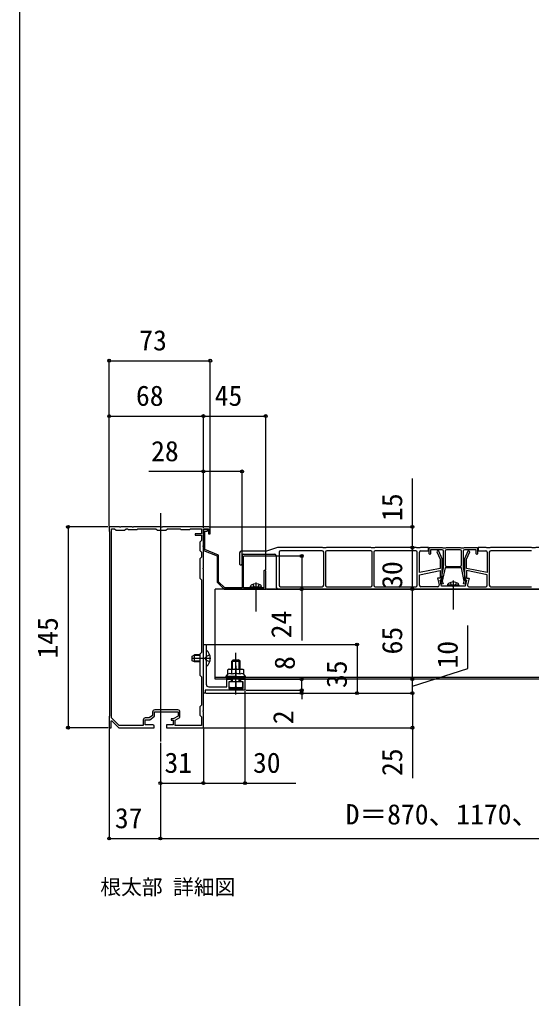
# Model space of a CAD drawing. Units: millimetres, scale not verified. Extents: x -875 to 875, y -1304 to 1297.
# Drawn here: x -875 to -505, y 5 to 712 of the extents above; entities that cross this region are included whole.
import ezdxf
from ezdxf.enums import TextEntityAlignment as Align

# ---------------------------------------------------------------- set-up
doc = ezdxf.new("R2010")
doc.units = ezdxf.units.MM
doc.header["$LTSCALE"] = 8
for name, color, linetype in [('0-1_USER1', 3, 'Continuous'), ('0-2_YKK_11', 7, 'Continuous'), ('0-4_YKK_12', 2, 'Continuous'), ('0-5_YKK_13', 4, 'Continuous'), ('0-7_YKK_D', 6, 'Continuous'), ('0-8_YKK_ZWAK', 7, 'Continuous')]:
    doc.layers.add(name, color=color, linetype=linetype)
doc.styles.add('ＭＳ ゴシック', font='')
doc.styles.get('ＭＳ ゴシック').set_extended_font_data('MS Gothic')

msp = doc.modelspace()

# ---------------------------------------------------------------- linework, layer by layer
at = {"layer": '0-2_YKK_11'}
for p, q in [((-716.3, 326.3), (-716.3, 319.3)), ((-713.3, 326.1), (-690.8, 326.1)), ((-687.6, 327.6), (-687.6, 303.6)), ((-656.4, 328.6), (-686.6, 328.6)), ((-655.4, 303.6), (-655.4, 327.6)), ((-654.2, 327.6), (-654.2, 303.6)), ((-621.4, 328.6), (-653.2, 328.6)), ((-620.4, 303.6), (-620.4, 327.6)), ((-619.2, 327.6), (-619.2, 303.6)), ((-588.8, 328.6), (-618.2, 328.6)), ((-587.8, 303.6), (-587.8, 327.6)), ((-567.8, 328.3), (-567.8, 318.3)), ((-555.8, 318.3), (-555.8, 328.3)), ((-535.8, 327.6), (-535.8, 303.6)), ((-505.4, 328.6), (-534.8, 328.6)), ((-714.3, 319.3), (-714.3, 325.1)), ((-689.8, 325.1), (-689.8, 302.8)), ((-586.3, 303.6), (-586.3, 311.27)), ((-566.8, 317.3), (-556.8, 317.3)), ((-537.3, 303.6), (-537.3, 311.27)), ((-687.8, 300.8), (-409.3, 300.8)), ((-686.6, 302.6), (-656.4, 302.6)), ((-653.2, 302.6), (-621.4, 302.6)), ((-618.2, 302.6), (-588.8, 302.6)), ((-572.989, 302.6), (-585.3, 302.6)), ((-550.611, 302.6), (-538.3, 302.6)), ((-534.8, 302.6), (-505.4, 302.6)), ((-760.7, 213.6), (-777.4, 213.6))]:
    msp.add_line(p, q, dxfattribs=at)
for points in [[(-738.3, 345.8), (-771.842, 345.8), (-772.025, 345.68), (-772.575, 345.68), (-772.758, 345.8), (-792.842, 345.8), (-793.025, 345.68), (-793.575, 345.68), (-793.758, 345.8), (-801.842, 345.8), (-802.025, 345.68), (-802.575, 345.68), (-802.758, 345.8), (-810.3, 345.8), (-810.3, 342.8), (-810, 342.5)], [(-810, 342.5), (-810, 209.1), (-810.3, 208.8), (-810.3, 200.8), (-808.8, 200.8), (-808.8, 205.7), (-808.432, 205.854), (-803.3, 200.8), (-777.8, 200.8), (-777.8, 201.8)], [(-808.7, 207.943), (-808.7, 344.5), (-806.5, 344.5), (-805.3, 343.3), (-799.3, 343.3), (-798.1, 344.5), (-797, 344.5), (-796.3, 343.8), (-790.3, 343.8), (-789.6, 344.5), (-776.5, 344.5), (-775.3, 343.3), (-769.3, 343.3), (-768.1, 344.5), (-759, 344.5), (-758.3, 343.8), (-752.3, 343.8), (-751.6, 344.5), (-743.6, 344.5), (-743.6, 340.8), (-748.3, 340.8), (-748.3, 339.8), (-743.6, 339.8), (-743.6, 336), (-744.8, 334.8), (-744.8, 328.8), (-743.6, 327.6), (-743.6, 324), (-744.8, 322.8), (-744.8, 308.8), (-743.6, 307.6), (-743.6, 255), (-744.8, 253.8), (-744.8, 238.8), (-743.6, 237.6), (-743.6, 217), (-744.8, 215.8), (-744.8, 209.8), (-743.6, 208.6), (-743.6, 202.3)], [(-778.8, 202.8), (-784.4, 202.8), (-784.4, 206.5), (-780.9, 206.5), (-777.6, 209), (-777.6, 212.3), (-760.5, 212.3), (-760.5, 209), (-764, 207.1), (-765.5, 207.1), (-765.5, 206.2), (-764, 206.2), (-764, 202.8), (-768.8, 202.8), (-768.8, 200.8), (-742.3, 200.8), (-742.3, 212.342), (-742.42, 212.525), (-742.42, 213.075), (-742.3, 213.258), (-742.3, 250.342), (-742.42, 250.525), (-742.42, 251.075), (-742.3, 251.258), (-742.3, 315.342), (-742.42, 315.525), (-742.42, 316.075), (-742.3, 316.258), (-742.3, 331.342), (-742.42, 331.525), (-742.42, 332.075), (-742.3, 332.258), (-742.3, 344.3), (-738.7, 344.3), (-738.7, 340.8), (-737.3, 340.8), (-737.3, 344.8)], [(-739.9, 343.8), (-742.3, 343.8), (-742.3, 328.8), (-732.3, 324.8), (-732.3, 305.8), (-727.3, 300.8)], [(-698.6, 313.65), (-698.6, 301.8), (-713.3, 301.8), (-713.3, 324.3), (-713.8, 324.8), (-714.3, 324.3), (-714.3, 301.8), (-726.886, 301.8), (-731.3, 306.214), (-731.3, 325.477), (-741.3, 329.477), (-741.3, 342.6), (-739.9, 342.6)], [(-585.3, 328.6), (-579.8, 328.6), (-579.8, 330.8), (-585.55, 330.8), (-586.05, 330.65), (-588.05, 330.65), (-588.55, 330.8), (-618.3, 330.8), (-618.8, 330.65), (-620.8, 330.65), (-621.3, 330.8), (-653.3, 330.8), (-653.8, 330.65), (-655.8, 330.65), (-656.3, 330.8), (-688.8, 330.8), (-696.8, 328.3), (-711.78, 328.3), (-712.04, 328.15), (-712.56, 328.15), (-712.82, 328.3), (-714.3, 328.3)], [(-537.3, 327.6), (-537.3, 312.8), (-552.3, 315.8), (-552.3, 322.465), (-549.9, 327.755), (-550.251, 328.3), (-551.3, 328.3), (-553.8, 322.789), (-553.8, 307.3), (-552.3, 307.3), (-553.3, 303.1), (-561.28, 303.1), (-561.54, 302.95), (-562.06, 302.95), (-562.32, 303.1), (-570.3, 303.1), (-571.3, 307.3), (-569.8, 307.3), (-569.8, 322.8), (-572.3, 328.3), (-573.349, 328.3), (-573.7, 327.755), (-571.3, 322.475), (-571.3, 315.8), (-586.3, 312.8), (-586.3, 327.6)], [(-569.8, 329.3), (-578.3, 329.3), (-578.3, 326.3), (-578.8, 325.8), (-579.3, 326.3), (-579.3, 330.8), (-569.8, 330.8), (-569.3, 330.65), (-567.3, 330.65), (-566.8, 330.8), (-556.8, 330.8), (-556.3, 330.65), (-554.3, 330.65), (-553.8, 330.8), (-544.3, 330.8), (-544.3, 326.3), (-544.8, 325.8), (-545.3, 326.3), (-545.3, 329.3), (-553.8, 329.3)], [(-554.8, 328.3), (-554.8, 316.3), (-553.037, 307.483), (-552.874, 307.272), (-552.714, 306.911), (-553.42, 304.462), (-554.38, 304.738), (-553.865, 306.526), (-555.82, 316.3), (-567.78, 316.3), (-569.735, 306.526), (-569.22, 304.738), (-570.18, 304.462), (-570.886, 306.911), (-570.726, 307.272), (-570.563, 307.483), (-568.8, 316.3), (-568.8, 328.3)], [(-556.8, 329.3), (-561.8, 329.3), (-566.8, 329.3)], [(-413.4, 330.8), (-433.3, 330.8), (-433.8, 330.65), (-435.8, 330.65), (-436.3, 330.8), (-467.3, 330.8), (-467.8, 330.65), (-469.8, 330.65), (-470.3, 330.8), (-502.3, 330.8), (-502.8, 330.65), (-504.8, 330.65), (-505.3, 330.8), (-535.05, 330.8), (-535.55, 330.65), (-537.55, 330.65), (-538.05, 330.8), (-543.8, 330.8), (-543.8, 328.6), (-538.3, 328.6)], [(-727.3, 300.8), (-697.3, 300.8), (-697.3, 313.65)], [(-586.3, 311.27), (-571.3, 314.27), (-571.3, 308.8), (-573.199, 308.8), (-572.016, 303.832)], [(-537.3, 311.27), (-552.3, 314.27), (-552.3, 308.8), (-550.401, 308.8), (-551.584, 303.832)], [(-742.3, 225.8), (-742.3, 260.8), (-740.3, 260.8), (-740.3, 251.258), (-740.42, 251.075), (-740.42, 250.525), (-740.3, 250.342), (-740.3, 232.3)], [(-738.3, 230.3), (-725.3, 230.3), (-725.3, 235.8), (-722.3, 235.8), (-722.3, 233.8), (-724, 233.8), (-724, 229.1), (-713.6, 229.1), (-713.6, 233.8), (-715.3, 233.8), (-715.3, 235.8), (-712.3, 235.8), (-712.3, 227.8), (-741.1, 227.8), (-741.1, 225.8), (-742.3, 225.8)], [(-778.9, 212.1), (-778.9, 209.646), (-781.337, 207.8), (-784.2, 207.8)], [(-743.6, 202.3), (-762.7, 202.3), (-762.7, 206.327), (-759.2, 208.227), (-759.2, 212.1)], [(-785.7, 206.3), (-785.7, 202.3), (-802.97, 202.3), (-808.7, 207.943)]]:
    msp.add_lwpolyline(points, dxfattribs=at)
for centre, radius, start, end in [((-739.9, 343.2), 0.6, 269.99999, 90.00001), ((-738.3, 344.8), 1, 0.00001, 89.99999), ((-714.3, 326.3), 2, 90.00001, 179.99999), ((-713.3, 325.1), 1, 90.00001, 179.99999), ((-690.8, 325.1), 1, 0.00001, 89.99999), ((-686.6, 327.6), 1, 90.00001, 179.99999), ((-656.4, 327.6), 1, 0.00001, 89.99999), ((-653.2, 327.6), 1, 90.00001, 179.99999), ((-621.4, 327.6), 1, 0.00001, 89.99999), ((-618.2, 327.6), 1, 90.00001, 179.99999), ((-588.8, 327.6), 1, 0.00001, 89.99999), ((-585.3, 327.6), 1, 90.00001, 179.99999), ((-569.8, 328.3), 1, 0.00001, 89.99999), ((-566.8, 328.3), 1, 90.00001, 179.99999), ((-556.8, 328.3), 1, 0.00001, 89.99999), ((-553.8, 328.3), 1, 90.00001, 179.99999), ((-538.3, 327.6), 1, 0.00001, 89.99999), ((-534.8, 327.6), 1, 90.00001, 179.99999), ((-715.3, 319.3), 1, 179.99999, 0.00001), ((-566.8, 318.3), 1, 180.00001, 269.99999), ((-556.8, 318.3), 1, 270.00001, 359.99999), ((-697.95, 313.65), 0.65, 359.99999, 180.00001), ((-687.8, 302.8), 2, 180.00001, 269.99999), ((-686.6, 303.6), 1, 180.00001, 269.99999), ((-656.4, 303.6), 1, 270.00001, 359.99999), ((-653.2, 303.6), 1, 180.00001, 269.99999), ((-621.4, 303.6), 1, 270.00001, 359.99999), ((-618.2, 303.6), 1, 180.00001, 269.99999), ((-588.8, 303.6), 1, 270.00001, 359.99999), ((-585.3, 303.6), 1, 180.00001, 269.99999), ((-572.989, 303.6), 1, 269.99997, 13.3925), ((-550.611, 303.6), 1, 166.6075, 270.00003), ((-538.3, 303.6), 1, 270.00001, 359.99999), ((-534.8, 303.6), 1, 180.00001, 269.99999), ((-738.3, 232.3), 2, 180.00001, 269.99999), ((-777.4, 212.1), 1.5, 90.00001, 179.99999), ((-760.7, 212.1), 1.5, 0.00001, 89.99999), ((-784.2, 206.3), 1.5, 90.00001, 179.99999), ((-778.8, 201.8), 1, 0.00001, 89.99999)]:
    msp.add_arc(centre, radius, start, end, dxfattribs=at)
at = {"layer": '0-4_YKK_12'}
for p, q in [((-773.3, 355.8), (-773.3, 190.8)), ((-189.3, 300.8), (-733.8, 300.8)), ((-733.8, 235.8), (-733.8, 300.8)), ((-189.3, 237), (-733.8, 237)), ((-189.3, 235.8), (-733.8, 235.8))]:
    msp.add_line(p, q, dxfattribs=at)
at = {"layer": '0-5_YKK_13'}
for p, q in [((-704.3, 305.7), (-704.3, 284.8)), ((-565.8, 303.6), (-565.659, 304.402)), ((-561.8, 307), (-561.8, 286.1)), ((-557.8, 303.6), (-557.941, 304.402)), ((-708.3, 302.3), (-708.159, 303.102)), ((-700.3, 302.3), (-708.3, 302.3)), ((-708.3, 302.3), (-708.212, 301.8)), ((-700.388, 301.8), (-708.212, 301.8)), ((-700.3, 302.3), (-700.441, 303.102)), ((-700.3, 302.3), (-700.388, 301.8)), ((-557.8, 303.6), (-565.8, 303.6)), ((-565.8, 303.6), (-565.712, 303.1)), ((-557.888, 303.1), (-565.712, 303.1)), ((-557.8, 303.6), (-557.888, 303.1)), ((-740.3, 256.7), (-740.3, 244.9)), ((-740.052, 256.7), (-740.3, 256.7)), ((-740.052, 244.9), (-740.052, 256.7)), ((-718.8, 224.8), (-718.8, 254.8)), ((-736.8, 250.8), (-750.8, 250.8)), ((-750.3, 252.5), (-748.6, 253.3)), ((-750.3, 249.1), (-750.3, 252.5)), ((-748.6, 248.3), (-750.3, 249.1)), ((-744.8, 252.867), (-749.52, 252.867)), ((-744.8, 248.733), (-749.52, 248.733)), ((-744.8, 253.3), (-748.6, 253.3)), ((-748.6, 248.3), (-748.6, 253.3)), ((-744.8, 248.3), (-748.6, 248.3)), ((-741.044, 250.8), (-740.435, 251.945)), ((-741.044, 250.8), (-740.435, 249.655)), ((-737.717, 253.3), (-740.435, 251.945)), ((-737.717, 248.3), (-740.435, 249.655)), ((-721.8, 248.8), (-715.8, 248.8)), ((-721.26, 243), (-721.26, 249.34)), ((-716.34, 243), (-716.34, 249.34)), ((-740.052, 244.9), (-740.3, 244.9)), ((-723.8, 243), (-724.574, 242.553)), ((-724.574, 239.4), (-724.574, 242.553)), ((-723.8, 243), (-713.8, 243)), ((-721.687, 239.4), (-721.687, 242.553)), ((-718.8, 245.547), (-718.8, 236.116)), ((-715.913, 239.4), (-715.913, 242.553)), ((-713.8, 243), (-713.026, 242.553)), ((-713.026, 239.4), (-713.026, 242.553)), ((-725.8, 237), (-725.8, 237.8)), ((-725.8, 237), (-711.8, 237)), ((-721.8, 233.8), (-721.8, 235.8)), ((-721.26, 233.8), (-721.26, 235.8)), ((-718.8, 233.8), (-718.8, 230.233)), ((-716.34, 233.8), (-716.34, 235.8)), ((-715.8, 233.8), (-715.8, 235.8)), ((-711.8, 237), (-711.8, 237.8))]:
    msp.add_line(p, q, dxfattribs=at)
for points in [[(-706.558, 304.295), (-705.445, 302.063), (-704.3, 301.454)], [(-702.042, 304.295), (-703.155, 302.063), (-704.3, 301.454)], [(-564.1, 305.579), (-562.945, 303.263), (-561.8, 302.654)], [(-559.5, 305.579), (-560.655, 303.263), (-561.8, 302.654)], [(-721.8, 243), (-721.8, 248.8), (-720.8, 249.8), (-716.8, 249.8)], [(-715.8, 243), (-715.8, 248.8), (-716.8, 249.8)], [(-718.8, 237.8), (-725.8, 237.8), (-724.574, 239.4)], [(-718.8, 237.8), (-711.8, 237.8), (-713.026, 239.4)]]:
    msp.add_lwpolyline(points, dxfattribs=at)
msp.add_lwpolyline([(-713.8, 233.8), (-723.8, 233.8), (-723.8, 229.8), (-713.8, 229.8)], close=True, dxfattribs=at)
for centre, radius, start, end in [((-704.3, 298.2), 6.5, 57.94412, 122.05588), ((-564.772, 304.246), 0.9, 122.05588, 170), ((-561.8, 299.5), 6.5, 57.94412, 122.05588), ((-558.828, 304.246), 0.9, 10, 57.94412), ((-707.272, 302.946), 0.9, 122.05588, 170), ((-706.05, 301.6), 0.2, 89.92103, 90), ((-701.328, 302.946), 0.9, 10, 57.94412), ((-745, 250.8), 7.7, 309.98312, 50.01688), ((-723.13, 240.444), 2.556, 55.61575, 124.38425), ((-718.8, 233.447), 9.553, 90, 107.58795), ((-718.8, 233.447), 9.553, 72.41205, 90), ((-714.47, 240.444), 2.556, 55.61575, 124.38425), ((-723.13, 237.291), 2.556, 55.61575, 124.38425), ((-718.8, 230.293), 9.553, 90, 107.58795), ((-718.8, 230.293), 9.553, 72.41205, 90), ((-714.47, 237.291), 2.556, 55.61575, 124.38425), ((-721.3, 237.233), 7.433, 250.34714, 289.65286), ((-716.3, 237.233), 7.433, 250.34714, 289.65286)]:
    msp.add_arc(centre, radius, start, end, dxfattribs=at)
for centre, major_axis, start_param, end_param in [((-724.3, 237.8), (1.5, 0), 3.1415927, 4.712389), ((-713.3, 237.8), (-1.5, 0), 1.5707963, 3.1415927)]:
    msp.add_ellipse(centre, major_axis=major_axis, ratio=0.533333, start_param=start_param, end_param=end_param, dxfattribs=at)
at = {"layer": '0-7_YKK_D'}
for p, q in [((-810.3, 346.5), (-810.3, 466.8)), ((-737.3, 345.8), (-737.3, 466.8)), ((-810.3, 465.8), (-737.3, 465.8)), ((-810.3, 346.5), (-810.3, 426.8)), ((-810.3, 425.8), (-742.3, 425.8)), ((-742.3, 345), (-742.3, 426.8)), ((-742.3, 345), (-742.3, 426.8)), ((-742.3, 425.8), (-697.3, 425.8)), ((-697.3, 314.65), (-697.3, 426.8)), ((-742.3, 345), (-742.3, 386.8)), ((-714.3, 325.3), (-714.3, 386.8)), ((-811, 345.8), (-841, 345.8)), ((-840, 345.8), (-840, 200.8)), ((-737.3, 345.8), (-590.3, 345.8)), ((-712.8, 324.8), (-670.3, 324.8)), ((-696.6, 300.8), (-670.3, 300.8)), ((-739.8, 260.8), (-630.3, 260.8)), ((-631.3, 260.8), (-631.3, 225.8)), ((-711.6, 235.8), (-670.3, 235.8)), ((-671.3, 227.8), (-671.3, 235.8)), ((-591.3, 225.8), (-591.3, 235.8)), ((-712.3, 227.1), (-712.3, 159.8)), ((-711.6, 227.8), (-670.3, 227.8)), ((-711.6, 227.8), (-670.3, 227.8)), ((-671.3, 227.8), (-671.3, 232.1)), ((-671.3, 227.8), (-671.3, 225.8)), ((-740.4, 225.8), (-670.3, 225.8)), ((-740.4, 225.8), (-630.3, 225.8)), ((-740.4, 225.8), (-590.3, 225.8)), ((-740.4, 225.8), (-590.3, 225.8)), ((-671.3, 225.8), (-671.3, 221.5)), ((-811, 200.8), (-841, 200.8)), ((-810.3, 200.1), (-810.3, 119.8)), ((-742.3, 200.1), (-742.3, 159.8)), ((-742.3, 200.1), (-742.3, 159.8)), ((-741.6, 200.8), (-590.3, 200.8)), ((-773.3, 189.8), (-773.3, 119.8)), ((-773.3, 189.8), (-773.3, 119.8)), ((-773.3, 189.8), (-773.3, 159.8)), ((-773.3, 160.8), (-742.3, 160.8)), ((-810.3, 120.8), (-773.3, 120.8)), ((-773.3, 120.8), (-180.8, 120.8))]:
    msp.add_line(p, q, dxfattribs=at)
for points in [[(-714.3, 385.8), (-742.3, 385.8), (-781.55, 385.8)], [(-591.3, 330.8), (-591.3, 345.8), (-591.3, 380.645)], [(-591.3, 235.8), (-591.3, 300.8), (-591.3, 330.8)], [(-671.3, 324.8), (-671.3, 300.8), (-671.3, 263.795)], [(-591.3, 230.8), (-551.3, 243.577), (-551.3, 274.577)], [(-591.3, 225.8), (-591.3, 200.8), (-591.3, 164.364)], [(-742.3, 160.8), (-712.3, 160.8), (-675.409, 160.8)]]:
    msp.add_lwpolyline(points, dxfattribs=at)
for centre in [(-810.3, 465.8), (-737.3, 465.8), (-810.3, 425.8), (-742.3, 425.8), (-742.3, 425.8), (-697.3, 425.8), (-742.3, 385.8), (-714.3, 385.8), (-840, 345.8), (-591.3, 345.8), (-671.3, 324.8), (-591.3, 330.8), (-591.3, 330.8), (-671.3, 300.8), (-591.3, 300.8), (-591.3, 300.8), (-631.3, 260.8), (-671.3, 235.8), (-591.3, 235.8), (-591.3, 235.8), (-671.3, 227.8), (-671.3, 227.8), (-671.3, 225.8), (-631.3, 225.8), (-591.3, 225.8), (-591.3, 225.8), (-840, 200.8), (-591.3, 200.8), (-773.3, 160.8), (-742.3, 160.8), (-742.3, 160.8), (-712.3, 160.8), (-810.3, 120.8), (-773.3, 120.8), (-773.3, 120.8)]:
    msp.add_circle(centre, 1.075, dxfattribs=at)
at = {"layer": '0-8_YKK_ZWAK'}
msp.add_line((-875, 1245.8), (-875, -1304.2), dxfattribs=at)

# ---------------------------------------------------------------- texts
at = {"layer": '0-1_USER1', "style": 'ＭＳ ゴシック'}
msp.add_text('根太部 詳細図', height=11, dxfattribs=at).set_placement((-816.682, 76.987), align=Align.BOTTOM_LEFT)
at = {"layer": '0-7_YKK_D', "style": 'ＭＳ ゴシック'}
for s, p in [('73', (-788.573, 468.8)), ('68', (-790.959, 428.8)), ('45', (-734.118, 428.8)), ('28', (-780.027, 388.8)), ('31', (-770.357, 163.8)), ('30', (-706.477, 163.8)), ('37', (-806.175, 123.8)), ('D＝870、1170、1470、1770', (-639.55, 126.527))]:
    msp.add_text(s, height=14.66, dxfattribs=at).set_placement(p, align=Align.BOTTOM_LEFT)
for s, p in [('15', (-594.3, 350.032)), ('30', (-594.3, 301.027)), ('24', (-674.3, 265.318)), ('145', (-843, 250.686)), ('65', (-594.3, 253.698)), ('10', (-554.3, 243.509)), ('8', (-671.86, 242.52)), ('35', (-634.3, 229.413)), ('2', (-672.9, 203.321)), ('25', (-594.3, 165.886))]:
    msp.add_text(s, height=14.66, rotation=90, dxfattribs=at).set_placement(p, align=Align.BOTTOM_LEFT)

doc.saveas('drawing.dxf')
